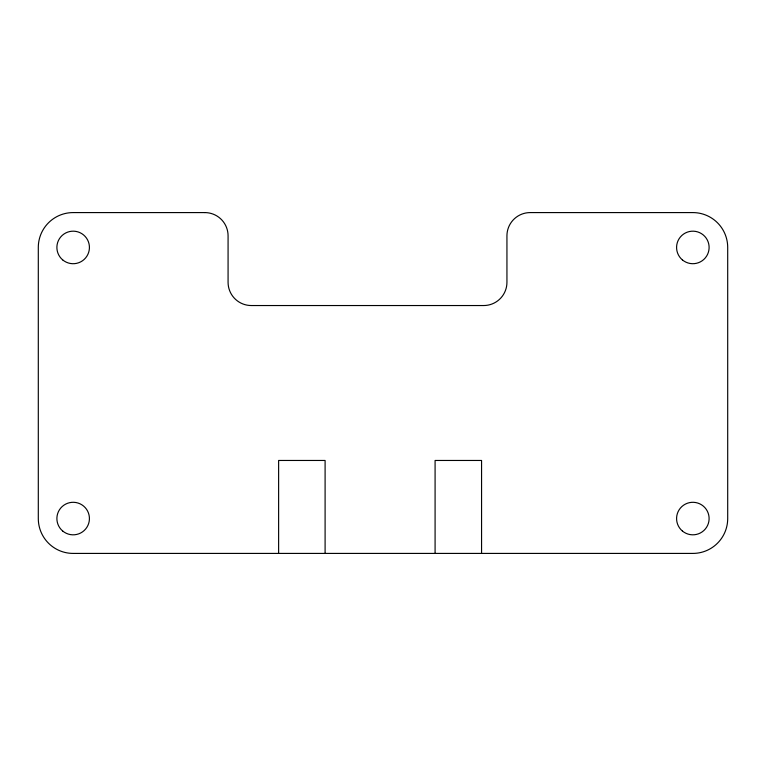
<?xml version="1.0" encoding="UTF-8"?>
<svg xmlns="http://www.w3.org/2000/svg" width="766" height="766" viewBox="0 0 766 766"><rect width="100%" height="100%" fill="white"/><g stroke="black" fill="none" stroke-linecap="round" stroke-linejoin="round"><path stroke-width="1.15" d="M481.565 553.416L481.565 460.462L435.088 460.462L435.088 553.416M325.1 553.416L325.1 460.462L278.623 460.462L278.623 553.416M204.838 212.584L73.153 212.584A34.853 34.853 0 0 0 38.3 247.447L38.3 518.553A34.853 34.853 0 0 0 73.153 553.416L692.847 553.416A34.853 34.853 0 0 0 727.7 518.553L727.7 247.447A34.853 34.853 0 0 0 692.847 212.584L530.177 212.584A23.239 23.239 0 0 0 506.939 235.823L506.939 282.3A23.239 23.239 0 0 1 483.7 305.538L251.315 305.538A23.239 23.239 0 0 1 228.076 282.3L228.076 235.823A23.239 23.239 0 0 0 204.838 212.584M62.697 259.904A16.268 16.268 0 0 0 89.182 250.271A16.268 16.268 0 0 0 67.59 232.155A16.268 16.268 0 0 0 62.697 259.904M682.391 259.904A16.268 16.268 0 0 0 708.866 250.271A16.268 16.268 0 0 0 687.284 232.155A16.268 16.268 0 0 0 682.391 259.904M62.697 531.02A16.268 16.268 0 0 0 89.182 521.378A16.268 16.268 0 0 0 67.59 503.272A16.268 16.268 0 0 0 62.697 531.02M682.391 531.02A16.268 16.268 0 0 0 708.866 521.378A16.268 16.268 0 0 0 687.284 503.272A16.268 16.268 0 0 0 682.391 531.02"/></g></svg>
